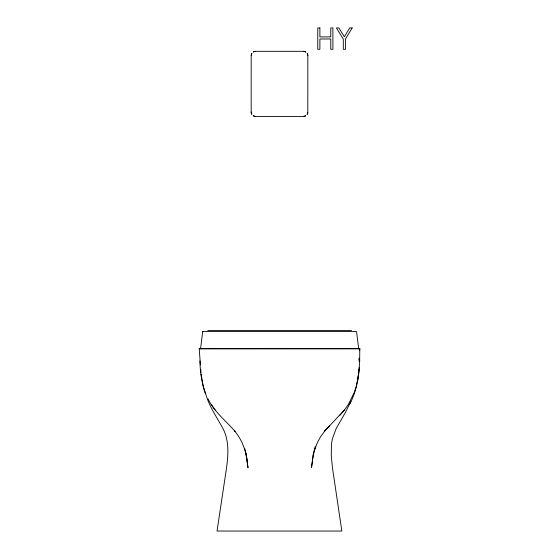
<?xml version="1.0" encoding="UTF-8"?>
<svg xmlns="http://www.w3.org/2000/svg" width="559" height="559" viewBox="0 0 559 559"><rect width="100%" height="100%" fill="white"/><g stroke="black" fill="none" stroke-linecap="round" stroke-linejoin="round"><path stroke-width="0.84" d="M359.71 350.304L359.793 348.704L358.759 348.697M329.482 425.769L324.423 431.331L344.393 410.047L348.236 404.695L354.266 392.481L356.286 386.402L358.759 373.594L359.682 361.065L359.765 348.669L199.207 348.704L200.422 364.845M359.137 359.982L359.248 358.361M358.626 372.497L358.864 369.289M359.36 367.333L357.76 380.204M358.501 374.104C357.376 384.795 354.511 395.367 349.375 404.849M313.222 454.537L311.538 467.373L313.354 454.677L313.285 455.103L315.101 448.36L314.934 448.898L317.54 442.302L320.684 436.614L325.031 430.647M251.236 55.278L251.522 54.167A4.71 4.71 0 0 1 251.774 53.587M307.764 112.478L307.478 113.589A4.71 4.71 0 0 1 307.226 114.169M313.354 453.705L315.185 446.725M350.863 401.278L345.113 413.01L336.085 428.697L332.326 439.018L331.431 444.412L331.284 455.809L332.458 467.855L341.842 531.043L217.039 531.043L226.556 467.799C228.282 454.698 229.309 440.59 222.908 428.494C216.55 416.707 208.514 405.561 205.321 392.348M339.523 415.714L344.393 410.047M253.451 51.917L255.386 51.344M305.549 115.839L303.614 116.412M207.787 330.523L351.471 330.523M255.638 51.316L303.558 51.323A4.458 4.458 0 0 1 305.787 52.036M303.362 116.44L255.442 116.433A4.458 4.458 0 0 1 253.213 115.72M199.207 348.704L200.954 348.697M358.829 348.697L359.793 348.704M303.858 51.379L305.549 51.917A4.71 4.71 0 0 0 304.969 51.659M255.142 116.377L253.451 115.839M208.032 398.84C214.223 411.794 225.759 420.717 235.025 431.289L234.396 430.542L238.749 436.551L241.893 442.218L244.493 448.849L244.332 448.255L246.121 455.047L248.014 467.806L246.037 453.559L244.765 448.66M211.232 404.52L215.592 410.606M251.774 114.169L251.201 112.233M205.474 392.9C201.568 382.719 200.22 371.812 199.898 360.974M205.048 392.963L203.259 386.772L201.093 374.083M247.204 460.63L246.037 453.559M307.799 55.523L307.478 54.167A4.71 4.71 0 0 0 307.226 53.587M200.73 369.268L200.974 372.476M359.171 358.116L359.192 361.282M307.827 55.774L307.813 112.177A4.458 4.458 0 0 1 307.101 114.406M251.173 111.982L251.187 55.579A4.458 4.458 0 0 1 251.899 53.35M251.843 114.322A4.458 4.458 0 0 1 251.18 112.079M305.703 115.769A4.458 4.458 0 0 1 303.46 116.433M307.157 53.433A4.458 4.458 0 0 1 307.82 55.676M253.297 51.987A4.458 4.458 0 0 1 255.54 51.323M202.721 331.571L200.541 348.76L358.71 348.76L356.537 331.571L202.721 331.571M352.184 27.95L345.413 39.102L345.413 49.311L343.31 49.311L343.31 39.102L336.413 27.95L338.866 27.95L344.337 36.761L349.71 27.95L352.184 27.95M319.888 27.95L317.757 27.95L317.757 49.311L319.888 49.311L319.888 38.997L330.767 38.997L330.767 49.311L332.898 49.311L332.898 27.95L330.767 27.95L330.767 36.908L319.888 36.908L319.888 27.95"/></g></svg>
